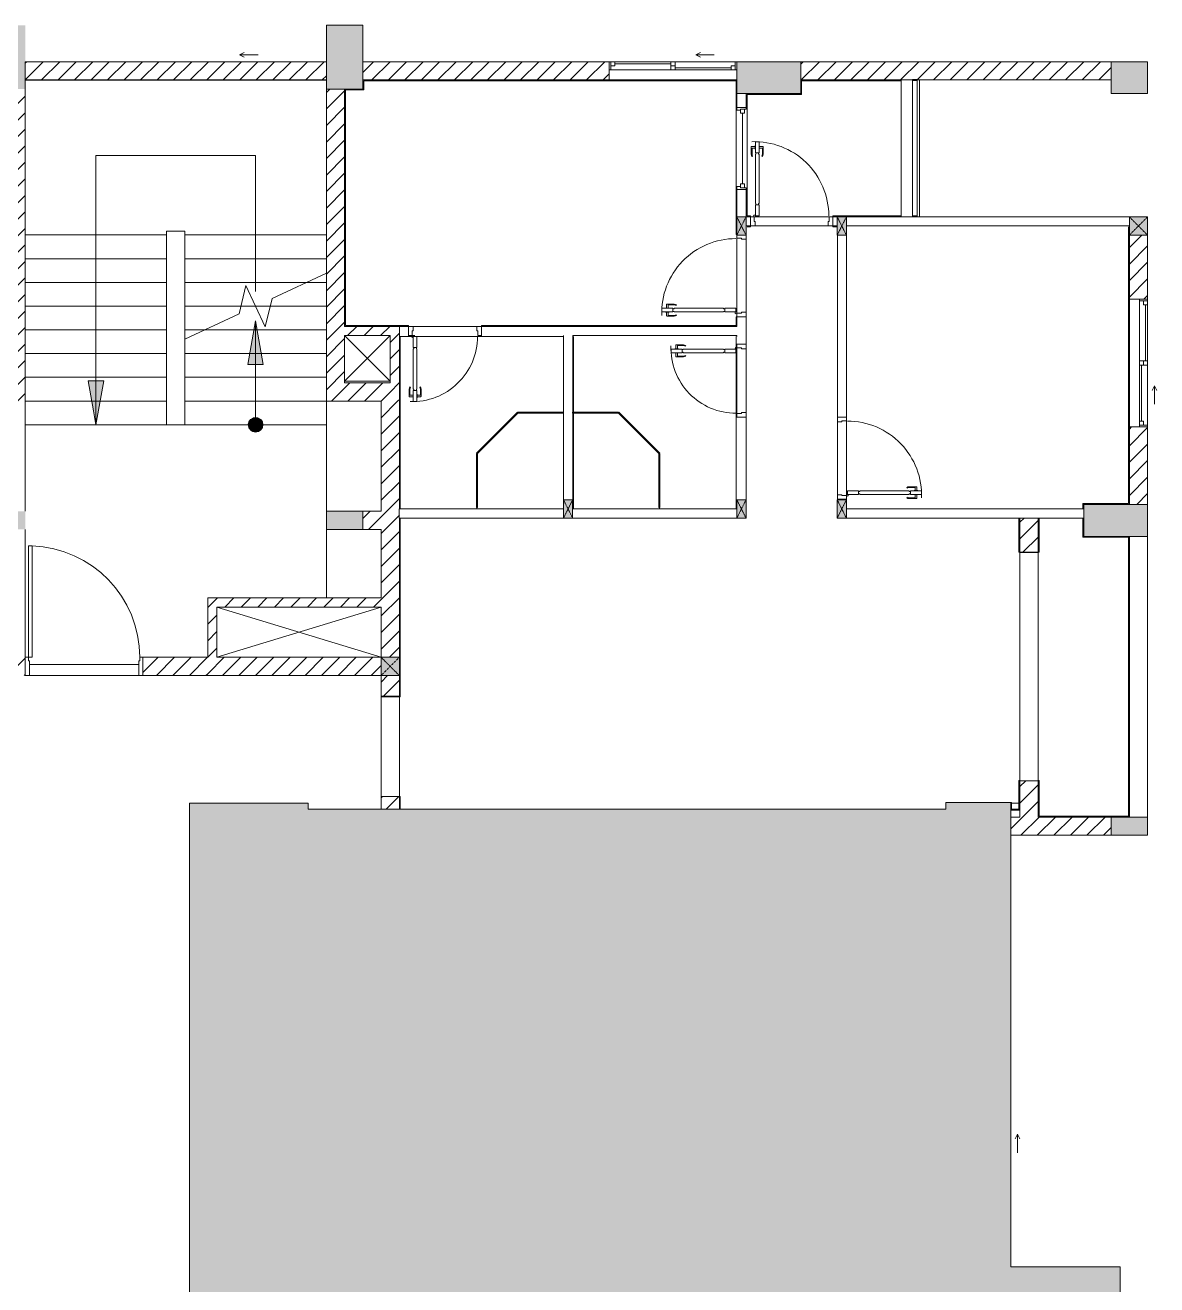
# Model space of a CAD drawing. Header units: millimetres. Extents: x 42054 to 236235, y 253 to 78637.
# Drawn here: x 151533 to 163935, y 64837 to 78637 of the extents above; entities that cross this region are included whole.
import ezdxf

# ---------------------------------------------------------------- set-up
doc = ezdxf.new("R2010")
doc.units = ezdxf.units.MM
doc.linetypes.add('IMPORT-Dash _2_', pattern=[6, 3, -3])
for name, color, linetype, lineweight in [('0-2', 130, 'Continuous', 9), ('A-DETL-GENF-6', 20, 'Continuous', 9), ('A-DETL-GENF-7', 130, 'Continuous', 9), ('A-DETL-THIN-2', 151, 'Continuous', 9), ('A-DOOR-2', 130, 'Continuous', 9), ('A-DOOR-FRAM-2', 130, 'Continuous', 9), ('A-FLOR-1', 130, 'Continuous', 9), ('A-FLOR-HRAL-4', 130, 'Continuous', 9), ('A-GLAZ-5', 130, 'Continuous', 9), ('A-GLAZ-CURT-3', 130, 'Continuous', 9), ('A-WALL-1', 130, 'Continuous', 9), ('A-WALL-PATT-3', 130, 'Continuous', 9), ('A_1404_dwg-1', 130, 'Continuous', 9), ('I-WALL', 130, 'Continuous', 9), ('I-WALL-1', 130, 'Continuous', 9), ('S-COLS-1', 130, 'Continuous', 9), ('S-COLS-10', 130, 'IMPORT-Dash _2_', 9), ('S-COLS-2', 130, 'Continuous', 9), ('S-COLS-4', 130, 'Continuous', 9), ('S-COLS-HDLN-1', 130, 'IMPORT-Dash _2_', 9), ('S-STRS', 130, 'Continuous', 9), ('S-STRS-ANNO', 130, 'Continuous', 9), ('S-STRS-MBND', 130, 'Continuous', 9)]:
    doc.layers.add(name, color=color, linetype=linetype, lineweight=lineweight)
pattern_1 = [(45, (0, 0), (-90.50967, 90.50967), [])]

# ---------------------------------------------------------------- blocks, each defined once
blk = doc.blocks.new('A_1404_dwg_NCV_TKTC_KET CAU_rvt-1-TKTC_MB HOÀN THIỆN SÀN TẦNG 3-4-4819833-KeyPlan-CH1A')
at = {"layer": 'S-COLS-1'}
for points in [[(42443, 77937), (42653, 77937), (42653, 78637), (42253, 78637), (42253, 77937)], [(46163, 77937), (46353, 77937), (46353, 78637), (45953, 78637), (45953, 77937), (46153, 77937)], [(50563, 77887), (51152, 77887), (51152, 78237), (50452, 78237), (50453, 77887), (50553, 77887)], [(54753, 77887), (54953, 77887), (54953, 78237), (54553, 78237), (54553, 77887)], [(42403, 73112), (42653, 73112), (42653, 73312), (42253, 73312), (42253, 73112)], [(46353, 73112), (46353, 73312), (45953, 73312), (45953, 73112)], [(54953, 73037), (54953, 73387), (54253, 73387), (54253, 73037), (54753, 73037)], [(54553, 69762), (54953, 69762), (54953, 69962), (54553, 69962)]]:
    blk.add_hatch(color=256, dxfattribs=at).paths.add_polyline_path(points)
at = {"layer": 'A-FLOR-1'}
for p, q in [((42653, 78033), (45953, 78033)), ((52453, 76537), (52453, 78037)), ((45953, 73312), (45953, 74259)), ((42653, 73112), (42653, 71712)), ((45953, 72362), (45953, 73112)), ((42698, 71634), (43898, 71634))]:
    blk.add_line(p, q, dxfattribs=at)
at = {"layer": 'A-FLOR-1', "flags": 128}
for points in [[(46653, 74737), (46153, 74737), (46153, 75237)], [(44403, 74259), (42653, 74259), (42653, 73312)], [(53453, 65035), (53453, 68637), (53453, 69762)]]:
    blk.add_lwpolyline(points, dxfattribs=at)
at = {"layer": 'S-COLS-2'}
for p, q in [((45753, 70047), (45753, 70112)), ((53453, 69762), (53453, 70037))]:
    blk.add_line(p, q, dxfattribs=at)
at = {"layer": 'S-COLS-2', "flags": 128}
for points in [[(46353, 78037), (46353, 78637), (45953, 78637), (45953, 77937), (46153, 77937)], [(51152, 78037), (51152, 78237), (50452, 78237)], [(54753, 73037), (54953, 73037), (54953, 73387), (54253, 73387)], [(54553, 69962), (54553, 69762), (54953, 69762), (54953, 69962), (54753, 69962)]]:
    blk.add_lwpolyline(points, dxfattribs=at)
for points in [[(54553, 78237), (54553, 77887), (54953, 77887), (54953, 78237)], [(45953, 73312), (45953, 73112), (46353, 73112), (46353, 73312)]]:
    blk.add_lwpolyline(points, close=True, dxfattribs=at)
blk = doc.blocks.new('A_1404_dwg_DOOR_CW_01 CANH MO-PANEL KINH - DIW_01-900x2200-CỬA GỖ VÂN LAMINATE-V104-TKTC_MB HOÀN THIỆN SÀN TẦNG 3-4-4819913-KeyPlan-CH1A')
at = {"layer": 'A-DETL-GENF-7'}
for p, q in [((121982, 75537), (121982, 75576)), ((121982, 75493), (121982, 75454)), ((122065, 75580), (121986, 75580)), ((121999, 75537), (121999, 75568)), ((121999, 75493), (121999, 75462)), ((122003, 75572), (122065, 75572)), ((122091, 75572), (122087, 75565)), ((122065, 75450), (121986, 75450)), ((122003, 75458), (122065, 75458)), ((122091, 75458), (122087, 75465))]:
    blk.add_line(p, q, dxfattribs=at)
at = {"layer": 'A-DETL-GENF-7', "flags": 128}
for points in [[(121930, 75495), (121930, 75535), (122050, 75535), (122050, 75495)], [(122010, 75537), (122010, 75535), (121971, 75535), (121971, 75537)], [(122010, 75493), (122010, 75495), (121971, 75495), (121971, 75493)], [(122606, 75529), (122606, 75535), (122064, 75535), (122064, 75529), (122050, 75529), (122050, 75501), (122064, 75501), (122064, 75495), (122606, 75495), (122606, 75501), (122620, 75501), (122620, 75529)], [(122620, 75535), (122620, 75495), (122740, 75495), (122740, 75535)]]:
    blk.add_lwpolyline(points, close=True, dxfattribs=at)
at = {"layer": 'A-DETL-GENF-7'}
blk.add_circle((122742, 75485), 10, dxfattribs=at)
for centre, radius, start, end in [((122742, 75485), 814, 90, 182), ((121986, 75576), 4, 90, 180), ((122003, 75568), 4, 90, 180), ((122065, 75535), 45, 55, 90), ((122065, 75535), 37, 55, 90), ((121986, 75454), 4, 180, 270), ((122003, 75462), 4, 180, 270), ((122065, 75495), 37, 270, 305), ((122065, 75495), 45, 270, 305)]:
    blk.add_arc(centre, radius, start, end, dxfattribs=at)
at = {"layer": 'A-DOOR-2'}
blk.add_line((122752, 75485), (122752, 75510), dxfattribs=at)
at = {"layer": 'A-DOOR-2', "flags": 128}
blk.add_lwpolyline([(122752, 76337), (122752, 76302), (122802, 76302), (122802, 76292), (122852, 76292), (122852, 76337)], dxfattribs=at)
blk.add_lwpolyline([(122852, 75442), (122852, 75492), (122802, 75492), (122802, 75482), (122752, 75482), (122752, 75442)], close=True, dxfattribs=at)
blk = doc.blocks.new('A_1404_dwg_DOOR_CW_01 CANH MO-PANEL KINH - DIG_02-800x2200-CỬA NHÔM KÍNH-V60-TKTC_MB HOÀN THIỆN SÀN TẦNG 3-4-4819851-KeyPlan-CH1A')
at = {"layer": 'A-DETL-GENF-7'}
for p, q in [((104713, 29524), (104713, 29603)), ((104756, 29607), (104717, 29607)), ((104721, 29586), (104721, 29524)), ((104756, 29590), (104725, 29590)), ((104800, 29607), (104839, 29607)), ((104800, 29590), (104831, 29590)), ((104835, 29586), (104835, 29524)), ((104843, 29524), (104843, 29603)), ((104721, 29498), (104728, 29503)), ((104835, 29498), (104828, 29503))]:
    blk.add_line(p, q, dxfattribs=at)
at = {"layer": 'A-DETL-GENF-7', "flags": 128}
for points in [[(104756, 29579), (104758, 29579), (104758, 29619), (104756, 29619)], [(104798, 29659), (104758, 29659), (104758, 29539), (104798, 29539)], [(104764, 29083), (104758, 29083), (104758, 29525), (104764, 29525), (104764, 29539), (104792, 29539), (104792, 29525), (104798, 29525), (104798, 29083), (104792, 29083), (104792, 29069), (104764, 29069)], [(104800, 29579), (104798, 29579), (104798, 29619), (104800, 29619)], [(104758, 29069), (104798, 29069), (104798, 28949), (104758, 28949)]]:
    blk.add_lwpolyline(points, close=True, dxfattribs=at)
at = {"layer": 'A-DETL-GENF-7'}
blk.add_circle((104808, 28947), 10, dxfattribs=at)
for centre, radius, start, end in [((104808, 28947), 714, 88, 180), ((104717, 29603), 4, 90, 180), ((104725, 29586), 4, 90, 180), ((104831, 29586), 4, 0, 90), ((104839, 29603), 4, 0, 90), ((104758, 29524), 45, 180, 215), ((104758, 29524), 37, 180, 215), ((104798, 29524), 37, 325, 0), ((104798, 29524), 45, 325, 0)]:
    blk.add_arc(centre, radius, start, end, dxfattribs=at)
at = {"layer": 'A-DOOR-2'}
blk.add_line((104808, 28937), (104783, 28937), dxfattribs=at)
at = {"layer": 'A-DOOR-2', "flags": 128}
for points in [[(104051, 28837), (104051, 28937), (104091, 28937), (104091, 28887), (104101, 28887), (104101, 28837)], [(104801, 28837), (104801, 28887), (104811, 28887), (104811, 28937), (104851, 28937), (104851, 28837)]]:
    blk.add_lwpolyline(points, close=True, dxfattribs=at)
blk = doc.blocks.new('A_1404_dwg_DOOR_CW_01 CANH MO-PANEL KINH - DIW_01-900x2200-CỬA GỖ VÂN LAMINATE-553375-TKTC_MB HOÀN THIỆN SÀN TẦNG 3-4-4819841-KeyPlan-CH1A')
at = {"layer": 'A-DETL-GENF-7'}
for p, q in [((49615, 40124), (49615, 40203)), ((49658, 40207), (49619, 40207)), ((49623, 40186), (49623, 40124)), ((49658, 40190), (49627, 40190)), ((49702, 40207), (49741, 40207)), ((49702, 40190), (49733, 40190)), ((49737, 40186), (49737, 40124)), ((49745, 40124), (49745, 40203)), ((49623, 40098), (49629, 40103)), ((49736, 40098), (49730, 40103))]:
    blk.add_line(p, q, dxfattribs=at)
at = {"layer": 'A-DETL-GENF-7', "flags": 128}
for points in [[(49658, 40179), (49660, 40179), (49660, 40219), (49658, 40219)], [(49700, 40259), (49660, 40259), (49660, 40139), (49700, 40139)], [(49702, 40179), (49700, 40179), (49700, 40219), (49702, 40219)], [(49666, 39583), (49660, 39583), (49660, 40125), (49666, 40125), (49666, 40139), (49694, 40139), (49694, 40125), (49700, 40125), (49700, 39583), (49694, 39583), (49694, 39569), (49666, 39569)], [(49660, 39569), (49700, 39569), (49700, 39449), (49660, 39449)]]:
    blk.add_lwpolyline(points, close=True, dxfattribs=at)
at = {"layer": 'A-DETL-GENF-7'}
blk.add_circle((49710, 39447), 10, dxfattribs=at)
for centre, radius, start, end in [((49710, 39447), 814, 88, 180), ((49619, 40203), 4, 90, 180), ((49627, 40186), 4, 90, 180), ((49733, 40186), 4, 0, 90), ((49741, 40203), 4, 0, 90), ((49660, 40124), 45, 180, 215), ((49660, 40124), 37, 180, 215), ((49700, 40124), 37, 325, 0), ((49700, 40124), 45, 325, 0)]:
    blk.add_arc(centre, radius, start, end, dxfattribs=at)
at = {"layer": 'A-DOOR-2'}
blk.add_line((49710, 39437), (49685, 39437), dxfattribs=at)
at = {"layer": 'A-DOOR-2', "flags": 128}
for points in [[(48853, 39337), (48853, 39437), (48893, 39437), (48893, 39387), (48903, 39387), (48903, 39337)], [(49703, 39337), (49703, 39387), (49713, 39387), (49713, 39437), (49753, 39437), (49753, 39337)]]:
    blk.add_lwpolyline(points, close=True, dxfattribs=at)
blk = doc.blocks.new('A_1404_dwg_M_Fixed - 900 x 1400-901191-TKTC_MB HOÀN THIỆN SÀN TẦNG 3-4-4819853-KeyPlan-CH1A')
at = {"layer": 'A-GLAZ-5'}
blk.add_line((107014, 28878), (107788, 28878), dxfattribs=at)
at = {"layer": 'A-GLAZ-5', "flags": 128}
for points in [[(106983, 28900), (106983, 28937), (106951, 28937)], [(106951, 28837), (106970, 28837), (106970, 28900), (107014, 28900), (107014, 28856), (106970, 28856)], [(107832, 28856), (107788, 28856), (107788, 28900), (107832, 28900), (107832, 28837), (107849, 28837)], [(107819, 28900), (107819, 28937), (107851, 28937)]]:
    blk.add_lwpolyline(points, dxfattribs=at)
blk = doc.blocks.new('A_1404_dwg_Railing - 50 x 10mm-901205-TKTC_MB HOÀN THIỆN SÀN TẦNG 3-4-4819863-KeyPlan-CH1A')
at = {"layer": 'A-FLOR-HRAL-4', "flags": 128}
blk.add_lwpolyline([(107983, 24612), (107983, 24562), (107973, 24562), (107973, 24612)], close=True, dxfattribs=at)
blk = doc.blocks.new('A_1404_dwg_Railing - Railing-885341-TKTC_MB HOÀN THIỆN SÀN TẦNG 3-4-4819917-KeyPlan-CH1A')
at = {"layer": 'A-FLOR-HRAL-4'}
for p, q in [((52378, 78032), (52378, 76547)), ((52428, 76547), (52428, 78032))]:
    blk.add_line(p, q, dxfattribs=at)
at = {"rotation": 90.00000000000074}
for p in [(76989, -29941), (76989, -31436)]:
    blk.add_blockref('A_1404_dwg_Railing - 50 x 10mm-901205-TKTC_MB HOÀN THIỆN SÀN TẦNG 3-4-4819863-KeyPlan-CH1A', p, dxfattribs=at)
blk = doc.blocks.new('A_1404_dwg_System Panel - Glazed-901218-TKTC_MB HOÀN THIỆN SÀN TẦNG 3-4-4819900-KeyPlan-CH1A')
at = {"layer": 'A-GLAZ-CURT-3'}
blk.add_hatch(color=256, dxfattribs=at).paths.add_polyline_path([(41008, 64949), (41003, 65540), (40998, 65536), (40998, 64949)])
blk.add_line((41008, 64949), (41008, 65540), dxfattribs=at)
at = {"layer": 'A-GLAZ-CURT-3', "flags": 128}
blk.add_lwpolyline([(40998, 65538), (40998, 64949), (41008, 64949)], dxfattribs=at)
blk = doc.blocks.new('A_1404_dwg_System Panel - Glazed-901219-TKTC_MB HOÀN THIỆN SÀN TẦNG 3-4-V110-KeyPlan-CH1A')
at = {"layer": 'A-GLAZ-CURT-3'}
blk.add_hatch(color=256, dxfattribs=at).paths.add_polyline_path([(39447, 29483), (39450, 29494), (39003, 29934), (38999, 29931), (39409, 29521)])
blk.add_line((38999, 29931), (39447, 29483), dxfattribs=at)
at = {"layer": 'A-GLAZ-CURT-3', "flags": 128}
blk.add_lwpolyline([(39452, 29492), (39006, 29938), (38999, 29931)], dxfattribs=at)
blk = doc.blocks.new('A_1404_dwg_System Panel - Glazed-901217-TKTC_MB HOÀN THIỆN SÀN TẦNG 3-4-V111-KeyPlan-CH1A')
at = {"layer": 'A-GLAZ-CURT-3'}
blk.add_hatch(color=256, dxfattribs=at).paths.add_polyline_path([(39454, 29482), (39953, 29482), (39953, 29492), (39450, 29487), (39450, 29482)])
at = {"layer": 'A-GLAZ-CURT-3', "flags": 128}
blk.add_lwpolyline([(39450, 29482), (39953, 29482), (39953, 29492), (39450, 29492)], close=True, dxfattribs=at)
blk = doc.blocks.new('A_1404_dwg_G1_SOF - BO TRU - 100x200-746114-TKTC_MB HOÀN THIỆN SÀN TẦNG 3-4-4819846-KeyPlan-CH1A')
at = {"layer": 'S-COLS-1'}
blk.add_hatch(color=256, dxfattribs=at).paths.add_polyline_path([(49953, 40037), (49953, 40237), (49853, 40237), (49853, 40037)])
at = {"layer": 'S-COLS-1', "flags": 128}
blk.add_lwpolyline([(49853, 40037), (49853, 40237), (49953, 40237), (49953, 40037)], close=True, dxfattribs=at)
at = {"layer": 'S-COLS-HDLN-1'}
for p, q in [((49953, 40037), (49853, 40237)), ((49853, 40037), (49953, 40237))]:
    blk.add_line(p, q, dxfattribs=at)
blk = doc.blocks.new('A_1404_dwg_DOOR_CW_01 CANH MO-PANEL KINH - DIG_01-900x2200-CỬA NHÔM KÍNH-901226-TKTC_MB HOÀN THIỆN SÀN TẦNG 3-4-4819905-KeyPlan-CH1A')
at = {"layer": 'A-DETL-GENF-7'}
for p, q in [((37865, 26650), (37865, 26570)), ((37873, 26676), (37879, 26671)), ((37873, 26587), (37873, 26650)), ((37986, 26676), (37980, 26671)), ((37987, 26587), (37987, 26650)), ((37995, 26650), (37995, 26570)), ((37908, 26566), (37869, 26566)), ((37908, 26583), (37877, 26583)), ((37952, 26583), (37983, 26583)), ((37952, 26566), (37991, 26566))]:
    blk.add_line(p, q, dxfattribs=at)
at = {"layer": 'A-DETL-GENF-7', "flags": 128}
for points in [[(37910, 27205), (37950, 27205), (37950, 27325), (37910, 27325)], [(37916, 27191), (37910, 27191), (37910, 26649), (37916, 26649), (37916, 26635), (37944, 26635), (37944, 26649), (37950, 26649), (37950, 27191), (37944, 27191), (37944, 27205), (37916, 27205)], [(37950, 26515), (37910, 26515), (37910, 26635), (37950, 26635)], [(37908, 26595), (37910, 26595), (37910, 26555), (37908, 26555)], [(37952, 26595), (37950, 26595), (37950, 26555), (37952, 26555)]]:
    blk.add_lwpolyline(points, close=True, dxfattribs=at)
at = {"layer": 'A-DETL-GENF-7'}
blk.add_circle((37960, 27327), 10, dxfattribs=at)
for centre, radius, start, end in [((37960, 27327), 814, 180, 272), ((37910, 26650), 45, 145, 180), ((37910, 26650), 37, 145, 180), ((37950, 26650), 37, 0, 35), ((37950, 26650), 45, 0, 35), ((37869, 26570), 4, 180, 270), ((37877, 26587), 4, 180, 270), ((37983, 26587), 4, 270, 0), ((37991, 26570), 4, 270, 0)]:
    blk.add_arc(centre, radius, start, end, dxfattribs=at)
at = {"layer": 'A-DOOR-2'}
blk.add_line((37960, 27337), (37935, 27337), dxfattribs=at)
at = {"layer": 'A-DOOR-2', "flags": 128}
for points in [[(37153, 27437), (37103, 27437), (37103, 27337), (37143, 27337), (37143, 27387), (37153, 27387)], [(38003, 27437), (37953, 27437), (37953, 27387), (37963, 27387), (37963, 27337), (38003, 27337)]]:
    blk.add_lwpolyline(points, close=True, dxfattribs=at)
blk = doc.blocks.new('A_1404_dwg_System Panel - Glazed-901212-TKTC_MB HOÀN THIỆN SÀN TẦNG 3-4-V112-KeyPlan-CH1A')
at = {"layer": 'A-GLAZ-CURT-3'}
blk.add_hatch(color=256, dxfattribs=at).paths.add_polyline_path([(40551, 29482), (40555, 29487), (40551, 29492), (40053, 29492), (40053, 29482)])
at = {"layer": 'A-GLAZ-CURT-3', "flags": 128}
blk.add_lwpolyline([(40553, 29492), (40053, 29492), (40053, 29482), (40555, 29482)], dxfattribs=at)
blk = doc.blocks.new('A_1404_dwg_System Panel - Glazed-901210-TKTC_MB HOÀN THIỆN SÀN TẦNG 3-4-4819895-KeyPlan-CH1A')
at = {"layer": 'A-GLAZ-CURT-3'}
blk.add_hatch(color=256, dxfattribs=at).paths.add_polyline_path([(38999, 64949), (39008, 64949), (39003, 65540), (38998, 65540), (38998, 64949)])
blk.add_line((39008, 64949), (39008, 65538), dxfattribs=at)
at = {"layer": 'A-GLAZ-CURT-3', "flags": 128}
blk.add_lwpolyline([(38998, 65540), (38998, 64949), (39008, 64949)], dxfattribs=at)
blk = doc.blocks.new('A_1404_dwg_System Panel - Glazed-901211-TKTC_MB HOÀN THIỆN SÀN TẦNG 3-4-V113-KeyPlan-CH1A')
at = {"layer": 'A-GLAZ-CURT-3'}
blk.add_hatch(color=256, dxfattribs=at).paths.add_polyline_path([(40558, 29483), (41003, 29934), (40998, 29936), (40555, 29487)])
at = {"layer": 'A-GLAZ-CURT-3', "flags": 128}
blk.add_lwpolyline([(40999, 29938), (40551, 29490), (40558, 29483), (41006, 29931)], close=True, dxfattribs=at)
blk = doc.blocks.new('A_1404_dwg_NCV_TKTC_TANG 3 - 4_rvt-1-TKTC_MB HOÀN THIỆN SÀN TẦNG 3-4-4819943-KeyPlan-CH1A')
at = {"layer": 'A-WALL-PATT-3'}
for points in [[(46653, 78027), (50452, 78027), (50452, 78037), (46353, 78037), (46353, 78027), (46363, 78027)], [(46353, 77927), (46363, 77927), (46363, 78027), (46353, 78027), (46353, 77937)], [(51152, 78027), (52253, 78027), (52253, 78037), (51152, 78037)], [(51162, 77877), (51162, 78027), (51152, 78027), (51152, 77877)], [(46163, 75347), (46163, 77937), (46153, 77937), (46153, 75347)], [(46353, 77927), (46353, 77937), (46163, 77937), (46163, 77927)], [(51135, 77877), (51152, 77877), (51152, 77887), (50563, 77887), (50563, 77877)], [(54243, 73347), (54253, 73347), (54253, 73397), (54243, 73397), (54243, 73387)], [(54743, 73387), (54743, 73397), (54253, 73397), (54253, 73387)], [(54253, 73037), (54253, 73227), (54243, 73227), (54243, 73037)], [(54553, 73027), (54743, 73027), (54743, 73037), (54243, 73037), (54243, 73027), (54253, 73027)], [(53463, 70047), (53463, 70122), (53453, 70122), (53453, 70047)], [(53543, 70037), (53553, 70037), (53553, 70047), (53453, 70047), (53453, 70037), (53463, 70037)], [(54753, 69962), (54753, 69972), (53763, 69972), (53763, 69962), (54553, 69962)]]:
    blk.add_hatch(color=256, dxfattribs=at).paths.add_polyline_path(points)
h = blk.add_hatch(color=256, dxfattribs=at)
h.paths.add_polyline_path([(50452, 75347), (50453, 75347), (50452, 75442), (50443, 75442), (50443, 75347)])
h.paths.add_polyline_path([(50452, 76342), (50453, 76342), (50452, 76837), (50443, 76837), (50443, 76342)])
h.paths.add_polyline_path([(50443, 77737), (50453, 77737), (50452, 78027), (50443, 78027)])
h = blk.add_hatch(color=256, dxfattribs=at)
h.paths.add_polyline_path([(50553, 76547), (50563, 76547), (50563, 76837), (50553, 76837)])
h.paths.add_polyline_path([(50563, 77737), (50563, 77887), (50553, 77887), (50553, 77737)])
h = blk.add_hatch(color=256, dxfattribs=at)
h.paths.add_polyline_path([(52253, 76537), (52253, 76547), (51503, 76547), (51503, 76537), (51653, 76537)])
h.paths.add_polyline_path([(50563, 76537), (50603, 76537), (50603, 76547), (50553, 76547), (50553, 76537)])
h = blk.add_hatch(color=256, dxfattribs=at)
h.paths.add_polyline_path([(51543, 76427), (51543, 76437), (51503, 76437), (51503, 76427)])
h.paths.add_polyline_path([(50603, 76427), (50603, 76437), (50563, 76437), (50563, 76427)])
h = blk.add_hatch(color=256, dxfattribs=at)
h.paths.add_polyline_path([(54743, 73387), (54753, 73387), (54753, 74235), (54743, 74235), (54743, 73397)])
h.paths.add_polyline_path([(54753, 75635), (54753, 76427), (54743, 76427), (54743, 75635)])
h = blk.add_hatch(color=256, dxfattribs=at)
h.paths.add_polyline_path([(46353, 75337), (46853, 75337), (46853, 75347), (46153, 75347), (46153, 75337), (46163, 75337)])
h.paths.add_polyline_path([(50453, 75337), (50452, 75347), (47653, 75347), (47653, 75337), (50452, 75337)])
h = blk.add_hatch(color=256, dxfattribs=at)
h.paths.add_polyline_path([(46763, 70047), (46763, 70187), (46753, 70187), (46753, 70047), (46762, 70047)])
h.paths.add_polyline_path([(46763, 71277), (46763, 73237), (46753, 73237), (46753, 71277)])
h = blk.add_hatch(color=256, dxfattribs=at)
h.paths.add_polyline_path([(53553, 70047), (53553, 70362), (53543, 70360), (53543, 70047)])
h.paths.add_polyline_path([(53553, 72862), (53553, 73227), (53543, 73227), (53543, 72862)])
h = blk.add_hatch(color=256, dxfattribs=at)
h.paths.add_polyline_path([(53763, 69962), (53763, 70362), (53753, 70360), (53753, 69962)])
h.paths.add_polyline_path([(53753, 72862), (53763, 72862), (53763, 73227), (53753, 73227), (53753, 73037)])
at = {"layer": 'A-FLOR-1'}
for p, q in [((51453, 76437), (50653, 76437)), ((54753, 76427), (54753, 76437)), ((50453, 75482), (50453, 76302)), ((50553, 76292), (50553, 75492)), ((46903, 75337), (47603, 75337)), ((50453, 75102), (50453, 74382)), ((48052, 74387), (48553, 74387)), ((48663, 74387), (49153, 74387)), ((51553, 73493), (51553, 74293)), ((51653, 74303), (51653, 73483)), ((47603, 73337), (47603, 73354)), ((49603, 73354), (49603, 73337)), ((54253, 73337), (54253, 73347)), ((53553, 73227), (53553, 73237)), ((53753, 73237), (53753, 73227)), ((54253, 73227), (54253, 73237)), ((53753, 70362), (53753, 72860)), ((46753, 70187), (46753, 71277)), ((53553, 70360), (53753, 70360)), ((53463, 70112), (53543, 70112))]:
    blk.add_line(p, q, dxfattribs=at)
at = {"layer": 'A-FLOR-1', "flags": 128}
for points in [[(50553, 75092), (50553, 74392)], [(46753, 70187), (46753, 71277), (46553, 71277), (46553, 70187)]]:
    blk.add_lwpolyline(points, close=True, dxfattribs=at)
blk.add_lwpolyline([(53753, 72862), (53753, 72860), (53553, 72860), (53553, 70362), (53553, 72862)], dxfattribs=at)
at = {"layer": 'A-WALL-1'}
for p, q in [((52253, 78037), (52378, 78037)), ((52253, 76547), (52253, 78027)), ((50553, 77887), (50453, 77887)), ((50453, 77887), (50453, 77737)), ((50553, 77737), (50553, 77887)), ((50453, 77737), (50553, 77737)), ((50553, 76837), (50453, 76837)), ((50453, 76837), (50453, 76537)), ((50553, 76547), (50553, 76837)), ((50553, 76537), (50553, 76547)), ((50603, 76537), (50553, 76537)), ((50603, 76437), (50603, 76537)), ((50643, 76537), (51463, 76537)), ((51503, 76537), (51503, 76437)), ((51553, 76537), (51503, 76537)), ((52378, 76537), (52253, 76537)), ((54753, 76537), (52428, 76537)), ((54753, 76437), (54753, 76537)), ((50553, 76437), (50563, 76437)), ((50563, 76437), (50603, 76437)), ((51453, 76437), (50653, 76437)), ((51503, 76437), (51543, 76437)), ((51543, 76437), (51553, 76437)), ((51553, 76337), (51553, 74343)), ((51653, 76437), (54753, 76437)), ((51653, 74343), (51653, 76337)), ((50453, 75482), (50453, 76302)), ((50553, 76292), (50553, 75492)), ((50553, 75442), (50453, 75442)), ((50453, 75442), (50453, 75347)), ((50553, 75142), (50553, 75442)), ((46753, 75337), (46753, 75237)), ((46853, 75337), (46753, 75337)), ((46853, 75237), (46853, 75337)), ((46903, 75337), (47603, 75337)), ((47653, 75337), (47653, 75237)), ((48553, 75337), (47653, 75337)), ((48553, 75237), (48553, 74397)), ((50453, 75142), (50553, 75142)), ((50553, 75092), (50553, 74392)), ((48553, 74397), (48553, 74387)), ((48553, 74387), (48553, 73437)), ((48653, 74387), (48653, 74397)), ((48653, 73437), (48653, 74387)), ((50553, 74342), (50453, 74342)), ((50553, 73437), (50553, 74342)), ((51553, 74343), (51653, 74343)), ((51553, 73493), (51553, 74293)), ((51653, 74303), (51653, 73483)), ((51653, 73443), (51553, 73443)), ((51553, 73443), (51553, 73437)), ((51653, 73437), (51653, 73443)), ((50453, 73337), (48653, 73337)), ((48653, 73237), (50453, 73237))]:
    blk.add_line(p, q, dxfattribs=at)
at = {"layer": 'A-WALL-1', "flags": 128}
for points in [[(52428, 78037), (52453, 78037), (52453, 76537)], [(50453, 75347), (50453, 75337), (48553, 75337)], [(48653, 74397), (48653, 75237), (50453, 75237), (50453, 75227)], [(48553, 73337), (46752, 73337), (46752, 73237), (48553, 73237)], [(51653, 73237), (54253, 73237), (54253, 73337), (51653, 73337)]]:
    blk.add_lwpolyline(points, dxfattribs=at)
blk.add_lwpolyline([(52253, 76537), (51653, 76537)], close=True, dxfattribs=at)
at = {"layer": 'I-WALL'}
for p, q in [((50453, 77737), (50453, 77887)), ((50553, 77887), (50553, 77737)), ((50443, 76837), (50443, 77737)), ((50563, 77737), (50563, 76837)), ((50453, 76537), (50453, 76837)), ((50553, 76837), (50553, 76547)), ((50553, 76537), (50603, 76537)), ((51503, 76537), (51553, 76537)), ((50603, 76437), (50563, 76437)), ((51543, 76437), (51503, 76437)), ((54743, 74235), (54743, 75635)), ((54753, 75635), (54753, 74235)), ((50453, 75347), (50453, 75442)), ((46753, 75337), (46853, 75337)), ((47653, 75227), (46853, 75227)), ((47653, 75337), (48553, 75337)), ((50443, 74342), (50443, 75142)), ((54743, 69972), (54743, 73027))]:
    blk.add_line(p, q, dxfattribs=at)
at = {"layer": 'I-WALL', "flags": 128}
blk.add_lwpolyline([(54743, 73037), (54753, 73037), (54753, 69972)], dxfattribs=at)
at = {"layer": 'I-WALL-1'}
for p, q in [((50553, 76547), (50553, 76537)), ((54753, 76337), (54753, 76427)), ((48553, 75227), (48553, 75237)), ((48653, 75227), (48653, 74397)), ((48663, 74397), (48663, 75227)), ((48653, 74397), (48653, 74387)), ((48653, 74387), (48653, 73437)), ((48663, 74387), (48663, 74397)), ((48663, 73337), (48663, 74387)), ((50443, 73337), (50453, 73337)), ((46753, 71712), (46753, 71512))]:
    blk.add_line(p, q, dxfattribs=at)
at = {"layer": 'I-WALL-1', "flags": 128}
for points in [[(50453, 77887), (50453, 78027), (50453, 78037), (46353, 78037), (46353, 78027), (46353, 77937), (46163, 77937), (46153, 77937), (46153, 75347), (46153, 75337), (46753, 75337)], [(46853, 75337), (46853, 75347), (46163, 75347), (46163, 77927), (46353, 77927), (46363, 77927), (46363, 78027), (50443, 78027), (50443, 77737), (50453, 77737)], [(50553, 77737), (50563, 77737), (50563, 77877), (51152, 77877), (51162, 77877), (51162, 78027), (52253, 78027), (52253, 78037), (51152, 78037), (51152, 78027), (51152, 77887), (50563, 77887), (50553, 77887)], [(50453, 76837), (50443, 76837), (50443, 76342), (50453, 76342)], [(50603, 76537), (50603, 76547), (50563, 76547), (50563, 76837), (50553, 76837)], [(52253, 76537), (52253, 76547), (51503, 76547), (51503, 76537)], [(50563, 76427), (50603, 76427), (50603, 76437)], [(51503, 76437), (51503, 76427), (51543, 76427)], [(54743, 76427), (54743, 75635), (54753, 75635), (54753, 76337)], [(50453, 75442), (50443, 75442), (50443, 75347), (47653, 75347), (47653, 75337)], [(46753, 75237), (46753, 75227), (46753, 73337), (46763, 73337)], [(46763, 73347), (46763, 75227), (46853, 75227), (46853, 75237)], [(47653, 75237), (47653, 75227), (48543, 75227)], [(48553, 75337), (50453, 75337), (50453, 75347)], [(50443, 75227), (50443, 75142), (50453, 75142)], [(50453, 74342), (50443, 74342), (50443, 73347)], [(54253, 73347), (54253, 73387), (54743, 73387), (54753, 73387), (54753, 74235), (54743, 74235), (54743, 73397), (54253, 73397), (54243, 73397), (54243, 73347)], [(46763, 73237), (46753, 73237), (46753, 71712)], [(46753, 71512), (46753, 71277), (46763, 71277), (46763, 73227)], [(53543, 73227), (53543, 72862), (53553, 72862), (53553, 73227)], [(53753, 73227), (53753, 72862), (53763, 72862), (53763, 73227)], [(54243, 73227), (54243, 73037), (54243, 73027), (54743, 73027), (54743, 73037), (54253, 73037), (54253, 73227)], [(53453, 70037), (53553, 70037), (53553, 70047), (53553, 70362), (53543, 70362), (53543, 70047), (53463, 70047), (53463, 70122), (53453, 70122)], [(46763, 70047), (46763, 70187), (46753, 70187), (46753, 70047)]]:
    blk.add_lwpolyline(points, dxfattribs=at)
blk.add_lwpolyline([(54753, 69972), (53763, 69972), (53763, 70362), (53753, 70362), (53753, 69962), (53763, 69962), (54753, 69962)], close=True, dxfattribs=at)
for name, p in [('A_1404_dwg_Railing - Railing-885341-TKTC_MB HOÀN THIỆN SÀN TẦNG 3-4-4819917-KeyPlan-CH1A', (0, 0)), ('A_1404_dwg_DOOR_CW_01 CANH MO-PANEL KINH - DIW_01-900x2200-CỬA GỖ VÂN LAMINATE-V104-TKTC_MB HOÀN THIỆN SÀN TẦNG 3-4-4819913-KeyPlan-CH1A', (-72300, 0)), ('A_1404_dwg_System Panel - Glazed-901210-TKTC_MB HOÀN THIỆN SÀN TẦNG 3-4-4819895-KeyPlan-CH1A', (8600, 8405)), ('A_1404_dwg_System Panel - Glazed-901218-TKTC_MB HOÀN THIỆN SÀN TẦNG 3-4-4819900-KeyPlan-CH1A', (8600, 8405))]:
    blk.add_blockref(name, p)
for name, p, rotation in [('A_1404_dwg_M_Fixed - 900 x 1400-901191-TKTC_MB HOÀN THIỆN SÀN TẦNG 3-4-4819853-KeyPlan-CH1A', (79390, -30114), 90), ('A_1404_dwg_DOOR_CW_01 CANH MO-PANEL KINH - DIG_01-900x2200-CỬA NHÔM KÍNH-901226-TKTC_MB HOÀN THIỆN SÀN TẦNG 3-4-4819905-KeyPlan-CH1A', (88605, 103874), 180), ('A_1404_dwg_G1_SOF - BO TRU - 100x200-746114-TKTC_MB HOÀN THIỆN SÀN TẦNG 3-4-4819846-KeyPlan-CH1A', (100405, 116574), 180), ('A_1404_dwg_G1_SOF - BO TRU - 100x200-746114-TKTC_MB HOÀN THIỆN SÀN TẦNG 3-4-4819846-KeyPlan-CH1A', (101505, 116574), 180), ('A_1404_dwg_DOOR_CW_01 CANH MO-PANEL KINH - DIG_02-800x2200-CỬA NHÔM KÍNH-V60-TKTC_MB HOÀN THIỆN SÀN TẦNG 3-4-4819851-KeyPlan-CH1A', (151704, 104174), 180), ('A_1404_dwg_DOOR_CW_01 CANH MO-PANEL KINH - DIG_02-800x2200-CỬA NHÔM KÍNH-V60-TKTC_MB HOÀN THIỆN SÀN TẦNG 3-4-4819851-KeyPlan-CH1A', (79390, -29709), 90), ('A_1404_dwg_System Panel - Glazed-901211-TKTC_MB HOÀN THIỆN SÀN TẦNG 3-4-V113-KeyPlan-CH1A', (88605, 103879), 180), ('A_1404_dwg_System Panel - Glazed-901212-TKTC_MB HOÀN THIỆN SÀN TẦNG 3-4-V112-KeyPlan-CH1A', (88605, 103879), 180), ('A_1404_dwg_System Panel - Glazed-901217-TKTC_MB HOÀN THIỆN SÀN TẦNG 3-4-V111-KeyPlan-CH1A', (88605, 103879), 180), ('A_1404_dwg_System Panel - Glazed-901219-TKTC_MB HOÀN THIỆN SÀN TẦNG 3-4-V110-KeyPlan-CH1A', (88605, 103879), 180), ('A_1404_dwg_DOOR_CW_01 CANH MO-PANEL KINH - DIW_01-900x2200-CỬA GỖ VÂN LAMINATE-553375-TKTC_MB HOÀN THIỆN SÀN TẦNG 3-4-4819841-KeyPlan-CH1A', (12216, 123196), 270), ('A_1404_dwg_G1_SOF - BO TRU - 100x200-746114-TKTC_MB HOÀN THIỆN SÀN TẦNG 3-4-4819846-KeyPlan-CH1A', (98505, 113474), 180), ('A_1404_dwg_G1_SOF - BO TRU - 100x200-746114-TKTC_MB HOÀN THIỆN SÀN TẦNG 3-4-4819846-KeyPlan-CH1A', (100405, 113474), 180), ('A_1404_dwg_G1_SOF - BO TRU - 100x200-746114-TKTC_MB HOÀN THIỆN SÀN TẦNG 3-4-4819846-KeyPlan-CH1A', (101505, 113474), 180)]:
    blk.add_blockref(name, p, dxfattribs=dict(rotation=rotation))
blk = doc.blocks.new('A_1404_dwg_1_FAMILY RVT - W01-WxH 1400x1400xmm-389822-TKTC_MB HOÀN THIỆN SÀN TẦNG 3-4-4819949-KeyPlan-CH1A')
at = {"layer": 'A-GLAZ-5'}
for p, q in [((50001, 78313), (50204, 78313)), ((49052, 78237), (49052, 78037)), ((49072, 78237), (49072, 78148)), ((49116, 78215), (49730, 78215)), ((49730, 78237), (49775, 78237)), ((49775, 78192), (49730, 78192)), ((49775, 78170), (50389, 78170)), ((50433, 78237), (50433, 78148))]:
    blk.add_line(p, q, dxfattribs=at)
at = {"layer": 'A-GLAZ-5', "flags": 128}
for points in [[(50052, 78339), (50001, 78313), (50052, 78288)], [(50452, 78037), (50452, 78237), (49052, 78237), (49116, 78237)], [(49052, 78148), (49072, 78148), (49730, 78148), (49775, 78148), (50389, 78148), (50452, 78148)], [(49730, 78148), (49730, 78237), (49116, 78237), (49116, 78192), (49072, 78192)], [(49775, 78148), (49775, 78237), (50433, 78237), (50452, 78237)], [(50433, 78192), (50389, 78192), (50389, 78148)]]:
    blk.add_lwpolyline(points, dxfattribs=at)
blk = doc.blocks.new('A_1404_dwg_1_FAMILY RVT - W01-WxH 1400x1400xmm-389822-TKTC_MB HOÀN THIỆN SÀN TẦNG 3-4-V114-KeyPlan-CH1A')
at = {"layer": 'A-GLAZ-5'}
blk.add_line((53529, 66487), (53529, 66284), dxfattribs=at)
at = {"layer": 'A-GLAZ-5', "flags": 128}
blk.add_lwpolyline([(53554, 66436), (53529, 66487), (53503, 66436)], dxfattribs=at)
blk = doc.blocks.new('A_1404_dwg_1_FAMILY RVT - W01-WxH 1000x3200-3536800-TKTC_MB HOÀN THIỆN SÀN TẦNG 3-4-4819956-KeyPlan-CH1A')
at = {"layer": 'A-GLAZ-5'}
blk.add_line((45001, 78313), (45204, 78313), dxfattribs=at)
at = {"layer": 'A-GLAZ-5', "flags": 128}
blk.add_lwpolyline([(45052, 78339), (45001, 78313), (45052, 78288)], dxfattribs=at)
blk = doc.blocks.new('A_1404_dwg_G1_SOF - BO TRU - 200x200-V8-TKTC_MB HOÀN THIỆN SÀN TẦNG 3-4-4819987-KeyPlan-CH1A')
at = {"layer": 'S-COLS-10'}
blk.add_hatch(color=256, dxfattribs=at).paths.add_polyline_path([(46553, 71512), (46753, 71512), (46753, 71712), (46553, 71712), (46553, 71512)])
at = {"layer": 'S-COLS-4', "flags": 128}
blk.add_lwpolyline([(46753, 71712), (46553, 71712), (46553, 71512), (46753, 71512)], dxfattribs=at)
at = {"layer": 'S-COLS-HDLN-1'}
for p, q in [((46753, 71712), (46553, 71512)), ((46553, 71712), (46753, 71512))]:
    blk.add_line(p, q, dxfattribs=at)
blk = doc.blocks.new('A_1404_dwg_G1_SOF - BO TRU - 200x200-V9-TKTC_MB HOÀN THIỆN SÀN TẦNG 3-4-4819988-KeyPlan-CH1A')
at = {"layer": 'S-COLS-10'}
blk.add_hatch(color=256, dxfattribs=at).paths.add_polyline_path([(54953, 76337), (54953, 76537), (54753, 76537), (54753, 76337)])
at = {"layer": 'S-COLS-4', "flags": 128}
blk.add_lwpolyline([(54753, 76337), (54953, 76337), (54953, 76537), (54753, 76537)], dxfattribs=at)
at = {"layer": 'S-COLS-HDLN-1'}
for p, q in [((54953, 76537), (54753, 76337)), ((54753, 76537), (54953, 76337))]:
    blk.add_line(p, q, dxfattribs=at)
blk = doc.blocks.new('A_1404_dwg_FD_01 - FD_01-1200x2200mm-1787918-TKTC_MB HOÀN THIỆN SÀN TẦNG 3-4-4819968-KeyPlan-CH1A')
at = {"layer": 'A-DETL-GENF-7', "flags": 128}
blk.add_lwpolyline([(122123, 36950), (120903, 36950), (120903, 36910), (122123, 36910)], close=True, dxfattribs=at)
at = {"layer": 'A-DETL-GENF-7'}
blk.add_arc((120903, 36950), 1220, 270, 358.1211, dxfattribs=at)
at = {"layer": 'A-DOOR-FRAM-2', "flags": 128}
for points in [[(120863, 36940), (120703, 36940), (120703, 36985), (120903, 36985), (120903, 36950), (120863, 36950)], [(120903, 35730), (120903, 35695), (120703, 35695), (120703, 35740), (120863, 35740), (120863, 35730)]]:
    blk.add_lwpolyline(points, close=True, dxfattribs=at)
blk = doc.blocks.new('A_1404_dwg_FD_05 - FD_05-1000x2200mm-V123-TKTC_MB HOÀN THIỆN SÀN TẦNG 3-4-4820045-KeyPlan-CH1A')
at = {"layer": 'A-DOOR-FRAM-2'}
blk.add_line((46553, 70240), (46553, 70195), dxfattribs=at)
at = {"layer": 'A-DOOR-FRAM-2', "flags": 128}
blk.add_lwpolyline([(46753, 71285), (46553, 71285), (46553, 71240)], dxfattribs=at)
blk = doc.blocks.new('A_1404_dwg-4819832-KeyPlan-CH1A')
at = {"layer": 'A-WALL-PATT-3'}
h = blk.add_hatch(dxfattribs=at)
h.set_pattern_fill('FP_26', color=256, style=0, pattern_type=2)
h.set_pattern_definition(pattern_1)
h.paths.add_polyline_path([(42653, 78037), (45953, 78037), (45953, 78237), (42653, 78237)])
h = blk.add_hatch(dxfattribs=at)
h.set_pattern_fill('FP_26', color=256, style=0, pattern_type=2)
h.set_pattern_definition(pattern_1)
h.paths.add_polyline_path([(49052, 78037), (49052, 78237), (46353, 78237), (46353, 78037)])
h = blk.add_hatch(dxfattribs=at)
h.set_pattern_fill('FP_26', color=256, style=0, pattern_type=2)
h.set_pattern_definition(pattern_1)
h.paths.add_polyline_path([(51152, 78037), (54553, 78042), (54553, 78237), (51152, 78237), (51152, 78042)])
h = blk.add_hatch(dxfattribs=at)
h.set_pattern_fill('FP_26', color=256, style=0, pattern_type=2)
h.set_pattern_definition(pattern_1)
h.paths.add_polyline_path([(42653, 74717), (42653, 77937), (42453, 77937), (42453, 74717)])
h = blk.add_hatch(dxfattribs=at)
h.set_pattern_fill('FP_26', color=256, style=0, pattern_type=2)
h.set_pattern_definition(pattern_1)
h.paths.add_polyline_path([(46153, 74517), (46153, 77937), (45953, 77937), (45953, 74517)])
h = blk.add_hatch(dxfattribs=at)
h.set_pattern_fill('FP_26', color=256, style=0, pattern_type=2)
h.set_pattern_definition(pattern_1)
h.paths.add_polyline_path([(54753, 73387), (54953, 73387), (54953, 74235), (54753, 74235), (54753, 73387)])
h.paths.add_polyline_path([(54753, 75635), (54953, 75635), (54953, 76337), (54753, 76337)])
h = blk.add_hatch(dxfattribs=at)
h.set_pattern_fill('FP_26', color=256, style=0, pattern_type=2)
h.set_pattern_definition(pattern_1)
h.paths.add_polyline_path([(46353, 75237), (46653, 75237), (46653, 75337), (46153, 75337), (46153, 75237)])
h = blk.add_hatch(dxfattribs=at)
h.set_pattern_fill('FP_26', color=256, style=0, pattern_type=2)
h.set_pattern_definition(pattern_1)
h.paths.add_polyline_path([(46753, 74517), (46752, 75337), (46653, 75337), (46653, 74517)])
h = blk.add_hatch(dxfattribs=at)
h.set_pattern_fill('FP_26', color=256, style=0, pattern_type=2)
h.set_pattern_definition(pattern_1)
h.paths.add_polyline_path([(41953, 74517), (42653, 74517), (42653, 74717), (41953, 74717)])
h = blk.add_hatch(dxfattribs=at)
h.set_pattern_fill('FP_26', color=256, style=0, pattern_type=2)
h.set_pattern_definition(pattern_1)
h.paths.add_polyline_path([(46353, 74517), (46653, 74517), (46653, 74717), (46153, 74717), (46153, 74517)])
h = blk.add_hatch(dxfattribs=at)
h.set_pattern_fill('FP_26', color=256, style=0, pattern_type=2)
h.set_pattern_definition(pattern_1)
h.paths.add_polyline_path([(46753, 70047), (46753, 70187), (46553, 70187), (46553, 70047), (46566, 70047)])
h.paths.add_polyline_path([(46753, 71285), (46753, 71512), (46553, 71512), (46553, 71285)])
h.paths.add_polyline_path([(46753, 71712), (46753, 74517), (46553, 74517), (46553, 71712)])
h = blk.add_hatch(dxfattribs=at)
h.set_pattern_fill('FP_26', color=256, style=0, pattern_type=2)
h.set_pattern_definition(pattern_1)
h.paths.add_polyline_path([(46553, 73112), (46553, 73312), (46353, 73312), (46353, 73112)])
h = blk.add_hatch(dxfattribs=at)
h.set_pattern_fill('FP_26', color=256, style=0, pattern_type=2)
h.set_pattern_definition(pattern_1)
h.paths.add_polyline_path([(53753, 69962), (53753, 70360), (53553, 70360), (53553, 69962)])
h.paths.add_polyline_path([(53553, 72862), (53753, 72862), (53753, 73237), (53553, 73237), (53553, 72862)])
h = blk.add_hatch(dxfattribs=at)
h.set_pattern_fill('FP_26', color=256, style=0, pattern_type=2)
h.set_pattern_definition(pattern_1)
h.paths.add_polyline_path([(44653, 71712), (44753, 71712), (44753, 72362), (44653, 72362), (44653, 72262)])
h = blk.add_hatch(dxfattribs=at)
h.set_pattern_fill('FP_26', color=256, style=0, pattern_type=2)
h.set_pattern_definition(pattern_1)
h.paths.add_polyline_path([(45272, 72262), (46553, 72262), (46553, 72362), (44753, 72362), (44753, 72262)])
h = blk.add_hatch(dxfattribs=at)
h.set_pattern_fill('FP_26', color=256, style=0, pattern_type=2)
h.set_pattern_definition(pattern_1)
h.paths.add_polyline_path([(42403, 71512), (42653, 71512), (42653, 71712), (42053, 71712), (42053, 71512)])
h.paths.add_polyline_path([(44453, 71512), (44653, 71512), (44653, 71712), (43943, 71712), (43943, 71512), (44453, 71512)])
h = blk.add_hatch(dxfattribs=at)
h.set_pattern_fill('FP_26', color=256, style=0, pattern_type=2)
h.set_pattern_definition(pattern_1)
h.paths.add_polyline_path([(44653, 71512), (46553, 71512), (46553, 71712), (44653, 71712)])
h = blk.add_hatch(dxfattribs=at)
h.set_pattern_fill('FP_26', color=256, style=0, pattern_type=2)
h.set_pattern_definition(pattern_1)
h.paths.add_polyline_path([(53763, 69762), (54553, 69762), (54553, 69962), (53453, 69962), (53453, 69762), (53753, 69762)])
at = {"layer": 'S-STRS-ANNO'}
for points in [[(45262, 74919), (45178, 75399), (45093, 74919)], [(43428, 74259), (43513, 74739), (43343, 74739)], [(45178, 74179), (45221, 74192), (45250, 74226), (45252, 74280), (45238, 74311), (45190, 74336), (45154, 74335), (45113, 74303), (45099, 74265), (45106, 74224), (45144, 74189), (45168, 74182)]]:
    blk.add_hatch(color=256, dxfattribs=at).paths.add_polyline_path(points)
h = blk.add_hatch(color=256, dxfattribs=at)
h.paths.add_polyline_path([(45178, 74179), (45218, 74190), (45214, 74190), (45187, 74182)])
h.paths.add_polyline_path([(45256, 74272), (45247, 74299), (45241, 74305), (45255, 74275)])
at = {"layer": '0-2'}
for p, q in [((46653, 75237), (46153, 74737)), ((44753, 72262), (46553, 71712)), ((46553, 72262), (44753, 71712))]:
    blk.add_line(p, q, dxfattribs=at)
at = {"layer": '0-2', "flags": 128}
blk.add_lwpolyline([(46153, 75237), (46653, 74737), (46153, 74737)], close=True, dxfattribs=at)
at = {"layer": 'A-FLOR-1'}
for p, q in [((43898, 71512), (42698, 71512)), ((46553, 70240), (46553, 71240))]:
    blk.add_line(p, q, dxfattribs=at)
at = {"layer": 'A-WALL-1'}
for p, q in [((42653, 78237), (42653, 78037)), ((45953, 78237), (42653, 78237)), ((45953, 78037), (45953, 78237)), ((46353, 78237), (46353, 78037)), ((49052, 78237), (46353, 78237)), ((51152, 78237), (51152, 78037)), ((54553, 78237), (51152, 78237)), ((54553, 78037), (54553, 78237)), ((42653, 78037), (45953, 78037)), ((52453, 78037), (54553, 78037)), ((46153, 77937), (45953, 77937)), ((45953, 77937), (45953, 75920)), ((54953, 75635), (54953, 76337)), ((54953, 73387), (54953, 74235)), ((46353, 73312), (46353, 73112)), ((54753, 73387), (54953, 73387)), ((53753, 73237), (53553, 73237)), ((54953, 73037), (54953, 69962)), ((53553, 72862), (53753, 72862)), ((46553, 70195), (46553, 70047)), ((54553, 69762), (54553, 69962))]:
    blk.add_line(p, q, dxfattribs=at)
at = {"layer": 'A-WALL-1', "flags": 128}
for points in [[(45953, 75819), (45953, 74517), (46553, 74517), (46553, 73312), (46353, 73312)], [(46353, 73112), (46553, 73112), (46553, 72362), (44653, 72362), (44653, 71712), (43943, 71712), (43943, 71512), (46553, 71512), (46553, 71285), (46753, 71285)], [(53553, 70037), (53553, 69962), (53453, 69962), (53453, 69762), (54553, 69762)]]:
    blk.add_lwpolyline(points, dxfattribs=at)
for points in [[(46653, 75237), (46653, 74717), (46153, 74717), (46153, 75237)], [(46553, 71712), (44753, 71712), (44753, 72262), (46553, 72262)]]:
    blk.add_lwpolyline(points, close=True, dxfattribs=at)
at = {"layer": 'S-STRS'}
for p, q in [((42653, 78033), (42653, 76339)), ((44403, 76079), (45953, 76079)), ((44203, 75819), (42653, 75819)), ((44203, 75559), (42653, 75559)), ((44203, 75299), (42653, 75299)), ((44203, 75039), (42653, 75039)), ((44403, 75039), (45953, 75039)), ((44203, 74779), (42653, 74779)), ((44403, 74779), (45953, 74779)), ((44203, 74519), (42653, 74519))]:
    blk.add_line(p, q, dxfattribs=at)
at = {"layer": 'S-STRS', "flags": 128}
for points in [[(42653, 76079), (42653, 76339), (44203, 76339), (44203, 76379), (44403, 76379), (44403, 76339), (45953, 76339)], [(44203, 76339), (44203, 76079), (44203, 75819), (44203, 75559), (44203, 75299), (44203, 75039), (44203, 74779), (44203, 74519), (44203, 74259), (42653, 74259), (42653, 74519), (42653, 74779), (42653, 75039), (42653, 75299), (42653, 75559), (42653, 75819), (42653, 76079), (44203, 76079)], [(44403, 76339), (44403, 76079), (44403, 75819), (44403, 75559), (44403, 75299), (44620, 75299), (45953, 75299)], [(44403, 75819), (45735, 75819), (45953, 75819), (45953, 75920)], [(44403, 75559), (45017, 75559), (45178, 75559), (45338, 75559), (45953, 75559)], [(45953, 74519), (44403, 74519), (44403, 74779), (44403, 75039), (44403, 75198), (44403, 75299)], [(44403, 74519), (44403, 74259), (45953, 74259), (45953, 74517)]]:
    blk.add_lwpolyline(points, dxfattribs=at)
at = {"layer": 'S-STRS-ANNO', "flags": 128}
for points in [[(45178, 75719), (45178, 75819), (45178, 76079), (45178, 76339), (45178, 77208), (43428, 77208), (43428, 76339), (43428, 76079), (43428, 75819), (43428, 75559), (43428, 75299), (43428, 75039), (43428, 74779), (43428, 74519), (43428, 74259), (43513, 74739), (43343, 74739), (43401, 74412), (43428, 74259)], [(45178, 75399), (45093, 74919), (45262, 74919), (45178, 75399), (45178, 75299), (45178, 75039), (45178, 74779), (45178, 74519), (45178, 74259)]]:
    blk.add_lwpolyline(points, dxfattribs=at)
blk.add_lwpolyline([(45178, 74179), (45221, 74192), (45250, 74226), (45257, 74270), (45238, 74311), (45200, 74336), (45155, 74336), (45117, 74311), (45098, 74270), (45105, 74226), (45134, 74192)], close=True, dxfattribs=at)
at = {"layer": 'S-STRS-ANNO'}
blk.add_circle((45178, 74259), 80, dxfattribs=at)
at = {"layer": 'S-STRS-MBND', "flags": 128}
blk.add_lwpolyline([(45953, 75920), (45359, 75644), (45283, 75332), (45072, 75786), (44996, 75474), (44403, 75198)], dxfattribs=at)
for name in ['A_1404_dwg_NCV_TKTC_KET CAU_rvt-1-TKTC_MB HOÀN THIỆN SÀN TẦNG 3-4-4819833-KeyPlan-CH1A', 'A_1404_dwg_1_FAMILY RVT - W01-WxH 1000x3200-3536800-TKTC_MB HOÀN THIỆN SÀN TẦNG 3-4-4819956-KeyPlan-CH1A', 'A_1404_dwg_1_FAMILY RVT - W01-WxH 1400x1400xmm-389822-TKTC_MB HOÀN THIỆN SÀN TẦNG 3-4-4819949-KeyPlan-CH1A', 'A_1404_dwg_NCV_TKTC_TANG 3 - 4_rvt-1-TKTC_MB HOÀN THIỆN SÀN TẦNG 3-4-4819943-KeyPlan-CH1A', 'A_1404_dwg_G1_SOF - BO TRU - 200x200-V9-TKTC_MB HOÀN THIỆN SÀN TẦNG 3-4-4819988-KeyPlan-CH1A', 'A_1404_dwg_G1_SOF - BO TRU - 200x200-V8-TKTC_MB HOÀN THIỆN SÀN TẦNG 3-4-4819987-KeyPlan-CH1A', 'A_1404_dwg_FD_05 - FD_05-1000x2200mm-V123-TKTC_MB HOÀN THIỆN SÀN TẦNG 3-4-4820045-KeyPlan-CH1A', 'A_1404_dwg_1_FAMILY RVT - W01-WxH 1400x1400xmm-389822-TKTC_MB HOÀN THIỆN SÀN TẦNG 3-4-V114-KeyPlan-CH1A']:
    blk.add_blockref(name, (0, 0))
for name, p, rotation in [('A_1404_dwg_1_FAMILY RVT - W01-WxH 1400x1400xmm-389822-TKTC_MB HOÀN THIỆN SÀN TẦNG 3-4-4819949-KeyPlan-CH1A', (-23284, 124688), 269.9999999999999), ('A_1404_dwg_FD_01 - FD_01-1200x2200mm-1787918-TKTC_MB HOÀN THIỆN SÀN TẦNG 3-4-4819968-KeyPlan-CH1A', (79638, -49191), 90)]:
    blk.add_blockref(name, p, dxfattribs=dict(rotation=rotation))

msp = doc.modelspace()

# ---------------------------------------------------------------- hatches: boundary and pattern name
at = {"layer": 'A-DETL-GENF-6'}
msp.add_hatch(color=256, dxfattribs=at).paths.add_polyline_path([(163533, 61511.9), (163533, 65035.3), (162333, 65035.3), (162333, 70121.9), (161623, 70117.4), (161623, 70046.9), (154633, 70046.9), (154633, 70111.9), (153333, 70111.9), (153333.1, 61626.9), (162333, 61626.9), (162333.1, 61511.9), (163333, 61511.9)])

# ---------------------------------------------------------------- linework, layer by layer
at = {"layer": 'A-DETL-THIN-2'}
for p, q in [((154633, 70111.9), (153333, 70111.9)), ((153333, 70111.9), (153333, 61626.9)), ((154633, 70046.9), (154633, 70111.9)), ((162333, 70121.9), (161623, 70121.9)), ((161623, 70121.9), (161623, 70046.9)), ((162333, 65035.3), (162333, 70121.9)), ((161623, 70046.9), (154633, 70046.9)), ((163533, 65035.3), (162333, 65035.3)), ((163533, 61511.9), (163533, 65035.3))]:
    msp.add_line(p, q, dxfattribs=at)

# ---------------------------------------------------------------- block references
at = {"layer": 'A_1404_dwg-1'}
msp.add_blockref('A_1404_dwg-4819832-KeyPlan-CH1A', (108880.5, 0), dxfattribs=at)

doc.saveas('drawing.dxf')
